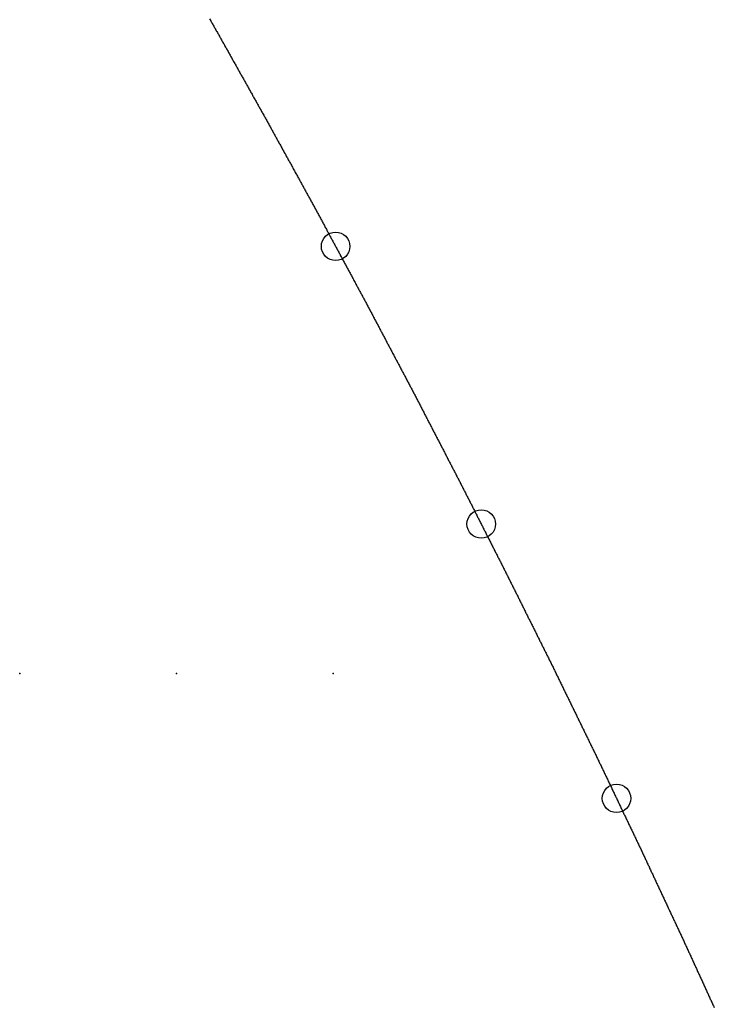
# Model space of a CAD drawing. Extents: x 1 to 322, y 1 to 270.
# Drawn here: x 254.8 to 266.99, y 18.47 to 35.79 of the extents above; entities that cross this region are included whole.
import ezdxf

# ---------------------------------------------------------------- set-up
doc = ezdxf.new("R2010")
doc.units = 0
doc.layers.get('0').update_dxf_attribs({"linetype": 'CONTINUOUS'})
doc.layers.add('DRILLING', color=3, linetype='CONTINUOUS')
doc.layers.add('RIB_INDICATION', color=1, linetype='CONTINUOUS')

# ---------------------------------------------------------------- blocks, each defined once
blk = doc.blocks.new('*U144')
at = {"layer": 'DRILLING'}
blk.add_point((0, 0), dxfattribs=at)
blk = doc.blocks.new('*U145')
at = {"layer": 'DRILLING', "color": 0, "linetype": 'BYBLOCK'}
for p in [(0, 0), (2.75, 0), (5.5, 0)]:
    blk.add_blockref('*U144', p, dxfattribs=at)

msp = doc.modelspace()

# ---------------------------------------------------------------- linework, layer by layer
msp.add_polyline3d([(258.134, 35.807, 0), (258.143, 35.7912, 0), (258.153, 35.7753, 0), (258.162, 35.7595, 0), (258.171, 35.7437, 0), (258.18, 35.7278, 0), (258.189, 35.712, 0), (258.198, 35.6961, 0), (258.207, 35.6803, 0), (258.216, 35.6644, 0), (258.225, 35.6486, 0), (258.234, 35.6327, 0), (258.243, 35.6169, 0), (258.252, 35.601, 0), (258.261, 35.5852, 0), (258.27, 35.5693, 0), (258.279, 35.5535, 0), (258.288, 35.5376, 0), (258.297, 35.5217, 0), (258.306, 35.5058, 0), (258.315, 35.4899, 0), (258.324, 35.4739, 0), (258.333, 35.458, 0), (258.342, 35.4421, 0), (258.351, 35.4262, 0), (258.36, 35.4102, 0), (258.369, 35.3943, 0), (258.378, 35.3784, 0), (258.387, 35.3624, 0), (258.396, 35.3465, 0), (258.404, 35.3306, 0), (258.413, 35.3147, 0), (258.422, 35.2987, 0), (258.431, 35.2828, 0), (258.44, 35.2669, 0), (258.449, 35.251, 0), (258.458, 35.235, 0), (258.467, 35.2191, 0), (258.476, 35.2032, 0), (258.485, 35.1872, 0), (258.494, 35.1713, 0), (258.503, 35.1554, 0), (258.512, 35.1395, 0), (258.521, 35.1235, 0), (258.529, 35.1076, 0), (258.538, 35.0917, 0), (258.547, 35.0758, 0), (258.556, 35.0598, 0), (258.565, 35.0439, 0), (258.574, 35.028, 0), (258.583, 35.012, 0), (258.592, 34.9961, 0), (258.601, 34.9802, 0), (258.61, 34.9643, 0), (258.619, 34.9483, 0), (258.628, 34.9324, 0), (258.637, 34.9165, 0), (258.645, 34.9006, 0), (258.654, 34.8846, 0), (258.663, 34.8687, 0), (258.672, 34.8528, 0), (258.681, 34.8368, 0), (258.69, 34.8209, 0), (258.699, 34.805, 0), (258.708, 34.7891, 0), (258.717, 34.7731, 0), (258.726, 34.7572, 0), (258.735, 34.7413, 0), (258.744, 34.7254, 0), (258.753, 34.7094, 0), (258.762, 34.6935, 0), (258.77, 34.6776, 0), (258.779, 34.6617, 0), (258.788, 34.6457, 0), (258.797, 34.6298, 0), (258.806, 34.6139, 0), (258.815, 34.5979, 0), (258.824, 34.582, 0), (258.833, 34.5661, 0), (258.842, 34.5502, 0), (258.851, 34.5342, 0), (258.86, 34.5183, 0), (258.869, 34.5024, 0), (258.878, 34.4865, 0), (258.887, 34.4705, 0), (258.895, 34.4546, 0), (258.904, 34.4387, 0), (258.913, 34.4227, 0), (258.922, 34.4068, 0), (258.931, 34.3909, 0), (258.94, 34.375, 0), (258.949, 34.359, 0), (258.958, 34.3431, 0), (258.967, 34.3272, 0), (258.976, 34.3113, 0), (258.985, 34.2953, 0), (258.994, 34.2794, 0), (259.003, 34.2635, 0), (259.012, 34.2475, 0), (259.02, 34.2316, 0), (259.029, 34.2157, 0), (259.038, 34.1998, 0), (259.047, 34.1838, 0), (259.056, 34.1679, 0), (259.065, 34.152, 0), (259.074, 34.1361, 0), (259.083, 34.1201, 0), (259.092, 34.1042, 0), (259.101, 34.0883, 0), (259.11, 34.0723, 0), (259.119, 34.0564, 0), (259.128, 34.0405, 0), (259.137, 34.0246, 0), (259.145, 34.0086, 0), (259.154, 33.9927, 0), (259.163, 33.9768, 0), (259.172, 33.9608, 0), (259.181, 33.9448, 0), (259.19, 33.9288, 0), (259.199, 33.9128, 0), (259.207, 33.8968, 0), (259.216, 33.8808, 0), (259.225, 33.8647, 0), (259.234, 33.8487, 0), (259.243, 33.8327, 0), (259.251, 33.8167, 0), (259.26, 33.8007, 0), (259.269, 33.7847, 0), (259.278, 33.7687, 0), (259.287, 33.7527, 0), (259.295, 33.7367, 0), (259.304, 33.7207, 0), (259.313, 33.7047, 0), (259.322, 33.6887, 0), (259.331, 33.6727, 0), (259.339, 33.6567, 0), (259.348, 33.6407, 0), (259.357, 33.6247, 0), (259.366, 33.6086, 0), (259.375, 33.5926, 0), (259.383, 33.5766, 0), (259.392, 33.5606, 0), (259.401, 33.5446, 0), (259.41, 33.5286, 0), (259.419, 33.5126, 0), (259.427, 33.4966, 0), (259.436, 33.4806, 0), (259.445, 33.4646, 0), (259.454, 33.4486, 0), (259.463, 33.4326, 0), (259.471, 33.4166, 0), (259.48, 33.4006, 0), (259.489, 33.3846, 0), (259.498, 33.3686, 0), (259.507, 33.3525, 0), (259.515, 33.3365, 0), (259.524, 33.3205, 0), (259.533, 33.3045, 0), (259.542, 33.2885, 0), (259.551, 33.2725, 0), (259.559, 33.2565, 0), (259.568, 33.2405, 0), (259.577, 33.2245, 0), (259.586, 33.2085, 0), (259.594, 33.1925, 0), (259.603, 33.1765, 0), (259.612, 33.1605, 0), (259.621, 33.1445, 0), (259.63, 33.1285, 0), (259.638, 33.1125, 0), (259.647, 33.0964, 0), (259.656, 33.0804, 0), (259.665, 33.0644, 0), (259.674, 33.0484, 0), (259.682, 33.0324, 0), (259.691, 33.0164, 0), (259.7, 33.0004, 0), (259.709, 32.9844, 0), (259.718, 32.9684, 0), (259.726, 32.9524, 0), (259.735, 32.9364, 0), (259.744, 32.9204, 0), (259.753, 32.9044, 0), (259.762, 32.8884, 0), (259.77, 32.8724, 0), (259.779, 32.8564, 0), (259.788, 32.8403, 0), (259.797, 32.8243, 0), (259.806, 32.8083, 0), (259.814, 32.7923, 0), (259.823, 32.7763, 0), (259.832, 32.7603, 0), (259.841, 32.7443, 0), (259.85, 32.7283, 0), (259.858, 32.7123, 0), (259.867, 32.6963, 0), (259.876, 32.6803, 0), (259.885, 32.6643, 0), (259.894, 32.6483, 0), (259.902, 32.6323, 0), (259.911, 32.6163, 0), (259.92, 32.6003, 0), (259.929, 32.5842, 0), (259.938, 32.5682, 0), (259.946, 32.5522, 0), (259.955, 32.5362, 0), (259.964, 32.5202, 0), (259.973, 32.5042, 0), (259.982, 32.4882, 0), (259.99, 32.4722, 0), (259.999, 32.4562, 0), (260.008, 32.4402, 0), (260.017, 32.4242, 0), (260.026, 32.4082, 0), (260.034, 32.3921, 0), (260.043, 32.376, 0), (260.052, 32.3599, 0), (260.06, 32.3438, 0), (260.069, 32.3277, 0), (260.078, 32.3117, 0), (260.086, 32.2956, 0), (260.095, 32.2795, 0), (260.104, 32.2634, 0), (260.112, 32.2473, 0), (260.121, 32.2312, 0), (260.13, 32.2152, 0), (260.138, 32.1991, 0), (260.147, 32.183, 0), (260.156, 32.1669, 0), (260.164, 32.1508, 0), (260.173, 32.1347, 0), (260.182, 32.1186, 0), (260.19, 32.1026, 0), (260.199, 32.0865, 0), (260.208, 32.0704, 0), (260.216, 32.0543, 0), (260.225, 32.0382, 0), (260.234, 32.0221, 0), (260.242, 32.006, 0), (260.251, 31.99, 0), (260.26, 31.9739, 0), (260.269, 31.9578, 0), (260.277, 31.9417, 0), (260.286, 31.9256, 0), (260.295, 31.9095, 0), (260.303, 31.8934, 0), (260.312, 31.8774, 0), (260.321, 31.8613, 0), (260.329, 31.8452, 0), (260.338, 31.8291, 0), (260.347, 31.813, 0), (260.355, 31.7969, 0), (260.364, 31.7808, 0), (260.373, 31.7648, 0), (260.381, 31.7487, 0), (260.39, 31.7326, 0), (260.399, 31.7165, 0), (260.407, 31.7004, 0), (260.416, 31.6843, 0), (260.425, 31.6683, 0), (260.433, 31.6522, 0), (260.442, 31.6361, 0), (260.451, 31.62, 0), (260.459, 31.6039, 0), (260.468, 31.5878, 0), (260.477, 31.5717, 0), (260.485, 31.5557, 0), (260.494, 31.5396, 0), (260.503, 31.5235, 0), (260.511, 31.5074, 0), (260.52, 31.4913, 0), (260.529, 31.4752, 0), (260.537, 31.4591, 0), (260.546, 31.4431, 0), (260.555, 31.427, 0), (260.563, 31.4109, 0), (260.572, 31.3948, 0), (260.581, 31.3787, 0), (260.589, 31.3626, 0), (260.598, 31.3465, 0), (260.607, 31.3305, 0), (260.615, 31.3144, 0), (260.624, 31.2983, 0), (260.633, 31.2822, 0), (260.641, 31.2661, 0), (260.65, 31.25, 0), (260.659, 31.2339, 0), (260.667, 31.2179, 0), (260.676, 31.2018, 0), (260.685, 31.1857, 0), (260.693, 31.1696, 0), (260.702, 31.1535, 0), (260.711, 31.1374, 0), (260.719, 31.1214, 0), (260.728, 31.1053, 0), (260.737, 31.0892, 0), (260.745, 31.0731, 0), (260.754, 31.057, 0), (260.763, 31.0409, 0), (260.771, 31.0248, 0), (260.78, 31.0088, 0), (260.789, 30.9927, 0), (260.798, 30.9766, 0), (260.806, 30.9605, 0), (260.815, 30.9444, 0), (260.824, 30.9283, 0), (260.832, 30.9122, 0), (260.841, 30.8962, 0), (260.85, 30.8801, 0), (260.858, 30.864, 0), (260.867, 30.8479, 0), (260.876, 30.8318, 0), (260.884, 30.8156, 0), (260.893, 30.7995, 0), (260.901, 30.7833, 0), (260.91, 30.7671, 0), (260.918, 30.751, 0), (260.927, 30.7348, 0), (260.935, 30.7187, 0), (260.944, 30.7025, 0), (260.952, 30.6863, 0), (260.961, 30.6702, 0), (260.97, 30.654, 0), (260.978, 30.6378, 0), (260.987, 30.6217, 0), (260.995, 30.6055, 0), (261.004, 30.5893, 0), (261.012, 30.5732, 0), (261.021, 30.557, 0), (261.029, 30.5408, 0), (261.038, 30.5247, 0), (261.046, 30.5085, 0), (261.055, 30.4924, 0), (261.064, 30.4762, 0), (261.072, 30.46, 0), (261.081, 30.4439, 0), (261.089, 30.4277, 0), (261.098, 30.4115, 0), (261.106, 30.3954, 0), (261.115, 30.3792, 0), (261.123, 30.363, 0), (261.132, 30.3469, 0), (261.14, 30.3307, 0), (261.149, 30.3145, 0), (261.157, 30.2984, 0), (261.166, 30.2822, 0), (261.175, 30.266, 0), (261.183, 30.2499, 0), (261.192, 30.2337, 0), (261.2, 30.2176, 0), (261.209, 30.2014, 0), (261.217, 30.1852, 0), (261.226, 30.1691, 0), (261.234, 30.1529, 0), (261.243, 30.1367, 0), (261.251, 30.1206, 0), (261.26, 30.1044, 0), (261.269, 30.0882, 0), (261.277, 30.0721, 0), (261.286, 30.0559, 0), (261.294, 30.0397, 0), (261.303, 30.0236, 0), (261.311, 30.0074, 0), (261.32, 29.9913, 0), (261.328, 29.9751, 0), (261.337, 29.9589, 0), (261.345, 29.9428, 0), (261.354, 29.9266, 0), (261.363, 29.9104, 0), (261.371, 29.8943, 0), (261.38, 29.8781, 0), (261.388, 29.8619, 0), (261.397, 29.8458, 0), (261.405, 29.8296, 0), (261.414, 29.8134, 0), (261.422, 29.7973, 0), (261.431, 29.7811, 0), (261.439, 29.765, 0), (261.448, 29.7488, 0), (261.457, 29.7326, 0), (261.465, 29.7165, 0), (261.474, 29.7003, 0), (261.482, 29.6841, 0), (261.491, 29.668, 0), (261.499, 29.6518, 0), (261.508, 29.6356, 0), (261.516, 29.6195, 0), (261.525, 29.6033, 0), (261.533, 29.5871, 0), (261.542, 29.571, 0), (261.551, 29.5548, 0), (261.559, 29.5387, 0), (261.568, 29.5225, 0), (261.576, 29.5063, 0), (261.585, 29.4902, 0), (261.593, 29.474, 0), (261.602, 29.4578, 0), (261.61, 29.4417, 0), (261.619, 29.4255, 0), (261.627, 29.4093, 0), (261.636, 29.3932, 0), (261.645, 29.377, 0), (261.653, 29.3608, 0), (261.662, 29.3447, 0), (261.67, 29.3285, 0), (261.679, 29.3124, 0), (261.687, 29.2962, 0), (261.696, 29.28, 0), (261.704, 29.2639, 0), (261.713, 29.2477, 0), (261.721, 29.2314, 0), (261.73, 29.2152, 0), (261.738, 29.1989, 0), (261.747, 29.1827, 0), (261.755, 29.1665, 0), (261.763, 29.1502, 0), (261.772, 29.134, 0), (261.78, 29.1177, 0), (261.789, 29.1015, 0), (261.797, 29.0852, 0), (261.805, 29.069, 0), (261.814, 29.0527, 0), (261.822, 29.0365, 0), (261.831, 29.0203, 0), (261.839, 29.004, 0), (261.848, 28.9878, 0), (261.856, 28.9715, 0), (261.864, 28.9553, 0), (261.873, 28.939, 0), (261.881, 28.9228, 0), (261.89, 28.9066, 0), (261.898, 28.8903, 0), (261.906, 28.8741, 0), (261.915, 28.8578, 0), (261.923, 28.8416, 0), (261.932, 28.8253, 0), (261.94, 28.8091, 0), (261.949, 28.7929, 0), (261.957, 28.7766, 0), (261.965, 28.7604, 0), (261.974, 28.7441, 0), (261.982, 28.7279, 0), (261.991, 28.7116, 0), (261.999, 28.6954, 0), (262.007, 28.6791, 0), (262.016, 28.6629, 0), (262.024, 28.6467, 0), (262.033, 28.6304, 0), (262.041, 28.6142, 0), (262.05, 28.5979, 0), (262.058, 28.5817, 0), (262.066, 28.5654, 0), (262.075, 28.5492, 0), (262.083, 28.533, 0), (262.092, 28.5167, 0), (262.1, 28.5005, 0), (262.108, 28.4842, 0), (262.117, 28.468, 0), (262.125, 28.4517, 0), (262.134, 28.4355, 0), (262.142, 28.4193, 0), (262.151, 28.403, 0), (262.159, 28.3868, 0), (262.167, 28.3705, 0), (262.176, 28.3543, 0), (262.184, 28.338, 0), (262.193, 28.3218, 0), (262.201, 28.3056, 0), (262.209, 28.2893, 0), (262.218, 28.2731, 0), (262.226, 28.2568, 0), (262.235, 28.2406, 0), (262.243, 28.2243, 0), (262.252, 28.2081, 0), (262.26, 28.1918, 0), (262.268, 28.1756, 0), (262.277, 28.1594, 0), (262.285, 28.1431, 0), (262.294, 28.1269, 0), (262.302, 28.1106, 0), (262.31, 28.0944, 0), (262.319, 28.0781, 0), (262.327, 28.0619, 0), (262.336, 28.0457, 0), (262.344, 28.0294, 0), (262.353, 28.0132, 0), (262.361, 27.9969, 0), (262.369, 27.9807, 0), (262.378, 27.9644, 0), (262.386, 27.9482, 0), (262.395, 27.932, 0), (262.403, 27.9157, 0), (262.411, 27.8995, 0), (262.42, 27.8832, 0), (262.428, 27.867, 0), (262.437, 27.8507, 0), (262.445, 27.8345, 0), (262.454, 27.8182, 0), (262.462, 27.802, 0), (262.47, 27.7858, 0), (262.479, 27.7695, 0), (262.487, 27.7533, 0), (262.496, 27.737, 0), (262.504, 27.7208, 0), (262.512, 27.7045, 0), (262.521, 27.6883, 0), (262.529, 27.6721, 0), (262.538, 27.6558, 0), (262.546, 27.6395, 0), (262.554, 27.6231, 0), (262.562, 27.6068, 0), (262.571, 27.5905, 0), (262.579, 27.5742, 0), (262.587, 27.5578, 0), (262.596, 27.5415, 0), (262.604, 27.5252, 0), (262.612, 27.5089, 0), (262.62, 27.4926, 0), (262.629, 27.4762, 0), (262.637, 27.4599, 0), (262.645, 27.4436, 0), (262.654, 27.4273, 0), (262.662, 27.4109, 0), (262.67, 27.3946, 0), (262.679, 27.3783, 0), (262.687, 27.362, 0), (262.695, 27.3456, 0), (262.703, 27.3293, 0), (262.712, 27.313, 0), (262.72, 27.2967, 0), (262.728, 27.2804, 0), (262.737, 27.264, 0), (262.745, 27.2477, 0), (262.753, 27.2314, 0), (262.761, 27.2151, 0), (262.77, 27.1987, 0), (262.778, 27.1824, 0), (262.786, 27.1661, 0), (262.795, 27.1498, 0), (262.803, 27.1335, 0), (262.811, 27.1171, 0), (262.819, 27.1008, 0), (262.828, 27.0845, 0), (262.836, 27.0682, 0), (262.844, 27.0518, 0), (262.853, 27.0355, 0), (262.861, 27.0192, 0), (262.869, 27.0029, 0), (262.877, 26.9866, 0), (262.886, 26.9702, 0), (262.894, 26.9539, 0), (262.902, 26.9376, 0), (262.911, 26.9213, 0), (262.919, 26.9049, 0), (262.927, 26.8886, 0), (262.935, 26.8723, 0), (262.944, 26.856, 0), (262.952, 26.8397, 0), (262.96, 26.8233, 0), (262.969, 26.807, 0), (262.977, 26.7907, 0), (262.985, 26.7744, 0), (262.993, 26.758, 0), (263.002, 26.7417, 0), (263.01, 26.7254, 0), (263.018, 26.7091, 0), (263.027, 26.6927, 0), (263.035, 26.6764, 0), (263.043, 26.6601, 0), (263.052, 26.6438, 0), (263.06, 26.6275, 0), (263.068, 26.6111, 0), (263.076, 26.5948, 0), (263.085, 26.5785, 0), (263.093, 26.5622, 0), (263.101, 26.5458, 0), (263.11, 26.5295, 0), (263.118, 26.5132, 0), (263.126, 26.4969, 0), (263.134, 26.4806, 0), (263.143, 26.4642, 0), (263.151, 26.4479, 0), (263.159, 26.4316, 0), (263.168, 26.4153, 0), (263.176, 26.3989, 0), (263.184, 26.3826, 0), (263.192, 26.3663, 0), (263.201, 26.35, 0), (263.209, 26.3337, 0), (263.217, 26.3173, 0), (263.226, 26.301, 0), (263.234, 26.2847, 0), (263.242, 26.2684, 0), (263.25, 26.252, 0), (263.259, 26.2357, 0), (263.267, 26.2194, 0), (263.275, 26.2031, 0), (263.284, 26.1868, 0), (263.292, 26.1704, 0), (263.3, 26.1541, 0), (263.308, 26.1378, 0), (263.317, 26.1215, 0), (263.325, 26.1051, 0), (263.333, 26.0888, 0), (263.342, 26.0725, 0), (263.35, 26.0561, 0), (263.358, 26.0397, 0), (263.366, 26.0233, 0), (263.374, 26.0069, 0), (263.382, 25.9905, 0), (263.391, 25.9741, 0), (263.399, 25.9577, 0), (263.407, 25.9413, 0), (263.415, 25.9249, 0), (263.423, 25.9085, 0), (263.431, 25.8921, 0), (263.44, 25.8757, 0), (263.448, 25.8593, 0), (263.456, 25.8429, 0), (263.464, 25.8265, 0), (263.472, 25.8101, 0), (263.48, 25.7937, 0), (263.489, 25.7773, 0), (263.497, 25.7609, 0), (263.505, 25.7445, 0), (263.513, 25.7281, 0), (263.521, 25.7117, 0), (263.529, 25.6953, 0), (263.538, 25.6789, 0), (263.546, 25.6625, 0), (263.554, 25.6461, 0), (263.562, 25.6297, 0), (263.57, 25.6133, 0), (263.578, 25.5969, 0), (263.587, 25.5805, 0), (263.595, 25.5641, 0), (263.603, 25.5477, 0), (263.611, 25.5313, 0), (263.619, 25.5149, 0), (263.627, 25.4985, 0), (263.635, 25.4821, 0), (263.644, 25.4657, 0), (263.652, 25.4493, 0), (263.66, 25.4329, 0), (263.668, 25.4165, 0), (263.676, 25.4001, 0), (263.684, 25.3837, 0), (263.693, 25.3673, 0), (263.701, 25.3509, 0), (263.709, 25.3345, 0), (263.717, 25.3181, 0), (263.725, 25.3017, 0), (263.733, 25.2853, 0), (263.742, 25.2688, 0), (263.75, 25.2524, 0), (263.758, 25.236, 0), (263.766, 25.2196, 0), (263.774, 25.2032, 0), (263.782, 25.1868, 0), (263.791, 25.1704, 0), (263.799, 25.154, 0), (263.807, 25.1376, 0), (263.815, 25.1212, 0), (263.823, 25.1048, 0), (263.831, 25.0884, 0), (263.84, 25.072, 0), (263.848, 25.0556, 0), (263.856, 25.0392, 0), (263.864, 25.0228, 0), (263.872, 25.0064, 0), (263.88, 24.99, 0), (263.888, 24.9736, 0), (263.897, 24.9572, 0), (263.905, 24.9408, 0), (263.913, 24.9244, 0), (263.921, 24.908, 0), (263.929, 24.8916, 0), (263.937, 24.8752, 0), (263.946, 24.8588, 0), (263.954, 24.8424, 0), (263.962, 24.826, 0), (263.97, 24.8096, 0), (263.978, 24.7932, 0), (263.986, 24.7768, 0), (263.995, 24.7604, 0), (264.003, 24.744, 0), (264.011, 24.7276, 0), (264.019, 24.7112, 0), (264.027, 24.6948, 0), (264.035, 24.6784, 0), (264.044, 24.662, 0), (264.052, 24.6456, 0), (264.06, 24.6292, 0), (264.068, 24.6128, 0), (264.076, 24.5964, 0), (264.084, 24.58, 0), (264.092, 24.5636, 0), (264.101, 24.5472, 0), (264.109, 24.5308, 0), (264.117, 24.5144, 0), (264.125, 24.498, 0), (264.133, 24.4816, 0), (264.141, 24.4652, 0), (264.15, 24.4487, 0), (264.158, 24.4322, 0), (264.166, 24.4158, 0), (264.174, 24.3993, 0), (264.182, 24.3828, 0), (264.19, 24.3663, 0), (264.198, 24.3498, 0), (264.206, 24.3333, 0), (264.214, 24.3169, 0), (264.222, 24.3004, 0), (264.23, 24.2839, 0), (264.238, 24.2674, 0), (264.246, 24.2509, 0), (264.254, 24.2345, 0), (264.262, 24.218, 0), (264.27, 24.2015, 0), (264.278, 24.185, 0), (264.286, 24.1685, 0), (264.294, 24.1521, 0), (264.302, 24.1356, 0), (264.31, 24.1191, 0), (264.318, 24.1026, 0), (264.326, 24.0861, 0), (264.334, 24.0697, 0), (264.342, 24.0532, 0), (264.35, 24.0367, 0), (264.358, 24.0202, 0), (264.366, 24.0037, 0), (264.374, 23.9873, 0), (264.382, 23.9708, 0), (264.391, 23.9543, 0), (264.399, 23.9378, 0), (264.407, 23.9213, 0), (264.415, 23.9049, 0), (264.423, 23.8884, 0), (264.431, 23.8719, 0), (264.439, 23.8554, 0), (264.447, 23.8389, 0), (264.455, 23.8224, 0), (264.463, 23.806, 0), (264.471, 23.7895, 0), (264.479, 23.773, 0), (264.487, 23.7565, 0), (264.495, 23.74, 0), (264.503, 23.7236, 0), (264.511, 23.7071, 0), (264.519, 23.6906, 0), (264.527, 23.6741, 0), (264.535, 23.6576, 0), (264.543, 23.6412, 0), (264.551, 23.6247, 0), (264.559, 23.6082, 0), (264.567, 23.5917, 0), (264.575, 23.5752, 0), (264.583, 23.5588, 0), (264.591, 23.5423, 0), (264.599, 23.5258, 0), (264.607, 23.5093, 0), (264.615, 23.4928, 0), (264.623, 23.4764, 0), (264.632, 23.4599, 0), (264.64, 23.4434, 0), (264.648, 23.4269, 0), (264.656, 23.4104, 0), (264.664, 23.394, 0), (264.672, 23.3775, 0), (264.68, 23.361, 0), (264.688, 23.3445, 0), (264.696, 23.328, 0), (264.704, 23.3115, 0), (264.712, 23.2951, 0), (264.72, 23.2786, 0), (264.728, 23.2621, 0), (264.736, 23.2456, 0), (264.744, 23.2291, 0), (264.752, 23.2127, 0), (264.76, 23.1962, 0), (264.768, 23.1797, 0), (264.776, 23.1632, 0), (264.784, 23.1467, 0), (264.792, 23.1303, 0), (264.8, 23.1138, 0), (264.808, 23.0973, 0), (264.816, 23.0808, 0), (264.824, 23.0643, 0), (264.832, 23.0479, 0), (264.84, 23.0314, 0), (264.848, 23.0149, 0), (264.856, 22.9984, 0), (264.865, 22.9819, 0), (264.873, 22.9655, 0), (264.881, 22.949, 0), (264.889, 22.9325, 0), (264.897, 22.916, 0), (264.905, 22.8995, 0), (264.913, 22.8831, 0), (264.921, 22.8666, 0), (264.929, 22.8501, 0), (264.937, 22.8335, 0), (264.945, 22.817, 0), (264.952, 22.8004, 0), (264.96, 22.7839, 0), (264.968, 22.7673, 0), (264.976, 22.7507, 0), (264.984, 22.7342, 0), (264.992, 22.7176, 0), (265, 22.7011, 0), (265.008, 22.6845, 0), (265.016, 22.6679, 0), (265.024, 22.6514, 0), (265.032, 22.6348, 0), (265.039, 22.6183, 0), (265.047, 22.6017, 0), (265.055, 22.5851, 0), (265.063, 22.5686, 0), (265.071, 22.552, 0), (265.079, 22.5355, 0), (265.087, 22.5189, 0), (265.095, 22.5023, 0), (265.103, 22.4858, 0), (265.111, 22.4692, 0), (265.119, 22.4527, 0), (265.126, 22.4361, 0), (265.134, 22.4195, 0), (265.142, 22.403, 0), (265.15, 22.3864, 0), (265.158, 22.3699, 0), (265.166, 22.3533, 0), (265.174, 22.3368, 0), (265.182, 22.3202, 0), (265.19, 22.3036, 0), (265.198, 22.2871, 0), (265.205, 22.2705, 0), (265.213, 22.254, 0), (265.221, 22.2374, 0), (265.229, 22.2208, 0), (265.237, 22.2043, 0), (265.245, 22.1877, 0), (265.253, 22.1712, 0), (265.261, 22.1546, 0), (265.269, 22.138, 0), (265.277, 22.1215, 0), (265.285, 22.1049, 0), (265.292, 22.0884, 0), (265.3, 22.0718, 0), (265.308, 22.0552, 0), (265.316, 22.0387, 0), (265.324, 22.0221, 0), (265.332, 22.0056, 0), (265.34, 21.989, 0), (265.348, 21.9724, 0), (265.356, 21.9559, 0), (265.364, 21.9393, 0), (265.371, 21.9228, 0), (265.379, 21.9062, 0), (265.387, 21.8896, 0), (265.395, 21.8731, 0), (265.403, 21.8565, 0), (265.411, 21.84, 0), (265.419, 21.8234, 0), (265.427, 21.8068, 0), (265.435, 21.7903, 0), (265.443, 21.7737, 0), (265.451, 21.7572, 0), (265.458, 21.7406, 0), (265.466, 21.724, 0), (265.474, 21.7075, 0), (265.482, 21.6909, 0), (265.49, 21.6744, 0), (265.498, 21.6578, 0), (265.506, 21.6412, 0), (265.514, 21.6247, 0), (265.522, 21.6081, 0), (265.53, 21.5916, 0), (265.538, 21.575, 0), (265.545, 21.5584, 0), (265.553, 21.5419, 0), (265.561, 21.5253, 0), (265.569, 21.5088, 0), (265.577, 21.4922, 0), (265.585, 21.4756, 0), (265.593, 21.4591, 0), (265.601, 21.4425, 0), (265.609, 21.426, 0), (265.617, 21.4094, 0), (265.624, 21.3928, 0), (265.632, 21.3763, 0), (265.64, 21.3597, 0), (265.648, 21.3432, 0), (265.656, 21.3266, 0), (265.664, 21.3101, 0), (265.672, 21.2935, 0), (265.68, 21.2769, 0), (265.688, 21.2604, 0), (265.696, 21.2438, 0), (265.704, 21.2272, 0), (265.711, 21.2106, 0), (265.719, 21.194, 0), (265.727, 21.1773, 0), (265.735, 21.1607, 0), (265.742, 21.1441, 0), (265.75, 21.1274, 0), (265.758, 21.1108, 0), (265.766, 21.0941, 0), (265.774, 21.0775, 0), (265.781, 21.0609, 0), (265.789, 21.0442, 0), (265.797, 21.0276, 0), (265.805, 21.0109, 0), (265.812, 20.9943, 0), (265.82, 20.9777, 0), (265.828, 20.961, 0), (265.836, 20.9444, 0), (265.844, 20.9278, 0), (265.851, 20.9111, 0), (265.859, 20.8945, 0), (265.867, 20.8778, 0), (265.875, 20.8612, 0), (265.882, 20.8446, 0), (265.89, 20.8279, 0), (265.898, 20.8113, 0), (265.906, 20.7946, 0), (265.914, 20.778, 0), (265.921, 20.7614, 0), (265.929, 20.7447, 0), (265.937, 20.7281, 0), (265.945, 20.7114, 0), (265.952, 20.6948, 0), (265.96, 20.6782, 0), (265.968, 20.6615, 0), (265.976, 20.6449, 0), (265.984, 20.6283, 0), (265.991, 20.6116, 0), (265.999, 20.595, 0), (266.007, 20.5783, 0), (266.015, 20.5617, 0), (266.022, 20.5451, 0), (266.03, 20.5284, 0), (266.038, 20.5118, 0), (266.046, 20.4951, 0), (266.054, 20.4785, 0), (266.061, 20.4619, 0), (266.069, 20.4452, 0), (266.077, 20.4286, 0), (266.085, 20.412, 0), (266.092, 20.3953, 0), (266.1, 20.3787, 0), (266.108, 20.362, 0), (266.116, 20.3454, 0), (266.124, 20.3288, 0), (266.131, 20.3121, 0), (266.139, 20.2955, 0), (266.147, 20.2788, 0), (266.155, 20.2622, 0), (266.162, 20.2456, 0), (266.17, 20.2289, 0), (266.178, 20.2123, 0), (266.186, 20.1956, 0), (266.194, 20.179, 0), (266.201, 20.1624, 0), (266.209, 20.1457, 0), (266.217, 20.1291, 0), (266.225, 20.1125, 0), (266.232, 20.0958, 0), (266.24, 20.0792, 0), (266.248, 20.0625, 0), (266.256, 20.0459, 0), (266.264, 20.0293, 0), (266.271, 20.0126, 0), (266.279, 19.996, 0), (266.287, 19.9793, 0), (266.295, 19.9627, 0), (266.302, 19.9461, 0), (266.31, 19.9294, 0), (266.318, 19.9128, 0), (266.326, 19.8961, 0), (266.334, 19.8795, 0), (266.341, 19.8629, 0), (266.349, 19.8462, 0), (266.357, 19.8296, 0), (266.365, 19.813, 0), (266.372, 19.7963, 0), (266.38, 19.7797, 0), (266.388, 19.763, 0), (266.396, 19.7464, 0), (266.404, 19.7298, 0), (266.411, 19.7131, 0), (266.419, 19.6965, 0), (266.427, 19.6798, 0), (266.435, 19.6632, 0), (266.442, 19.6466, 0), (266.45, 19.6299, 0), (266.458, 19.6133, 0), (266.466, 19.5966, 0), (266.473, 19.5799, 0), (266.481, 19.5632, 0), (266.489, 19.5465, 0), (266.496, 19.5298, 0), (266.504, 19.513, 0), (266.512, 19.4963, 0), (266.519, 19.4796, 0), (266.527, 19.4629, 0), (266.535, 19.4462, 0), (266.542, 19.4295, 0), (266.55, 19.4127, 0), (266.558, 19.396, 0), (266.565, 19.3793, 0), (266.573, 19.3626, 0), (266.58, 19.3459, 0), (266.588, 19.3292, 0), (266.596, 19.3124, 0), (266.603, 19.2957, 0), (266.611, 19.279, 0), (266.619, 19.2623, 0), (266.626, 19.2456, 0), (266.634, 19.2288, 0), (266.642, 19.2121, 0), (266.649, 19.1954, 0), (266.657, 19.1787, 0), (266.665, 19.162, 0), (266.672, 19.1453, 0), (266.68, 19.1285, 0), (266.688, 19.1118, 0), (266.695, 19.0951, 0), (266.703, 19.0784, 0), (266.711, 19.0617, 0), (266.718, 19.045, 0), (266.726, 19.0282, 0), (266.733, 19.0115, 0), (266.741, 18.9948, 0), (266.749, 18.9781, 0), (266.756, 18.9614, 0), (266.764, 18.9446, 0), (266.772, 18.9279, 0), (266.779, 18.9112, 0), (266.787, 18.8945, 0), (266.795, 18.8778, 0), (266.802, 18.8611, 0), (266.81, 18.8443, 0), (266.818, 18.8276, 0), (266.825, 18.8109, 0), (266.833, 18.7942, 0), (266.841, 18.7775, 0), (266.848, 18.7607, 0), (266.856, 18.744, 0), (266.864, 18.7273, 0), (266.871, 18.7106, 0), (266.879, 18.6939, 0), (266.886, 18.6772, 0), (266.894, 18.6604, 0), (266.902, 18.6437, 0), (266.909, 18.627, 0), (266.917, 18.6103, 0), (266.925, 18.5936, 0), (266.932, 18.5769, 0), (266.94, 18.5601, 0), (266.948, 18.5434, 0), (266.955, 18.5267, 0), (266.963, 18.51, 0), (266.971, 18.4933, 0), (266.978, 18.4765, 0), (266.986, 18.4598, 0)])
at = {"layer": 'RIB_INDICATION'}
for centre in [(260.3443, 31.8172), (262.89867, 26.94476), (265.27181, 22.13156)]:
    msp.add_circle(centre, 0.25, dxfattribs=at)

# ---------------------------------------------------------------- block references
at = {"layer": 'DRILLING', "xscale": -1}
msp.add_blockref('*U145', (260.30433, 24.32007), dxfattribs=at)

doc.saveas('drawing.dxf')
